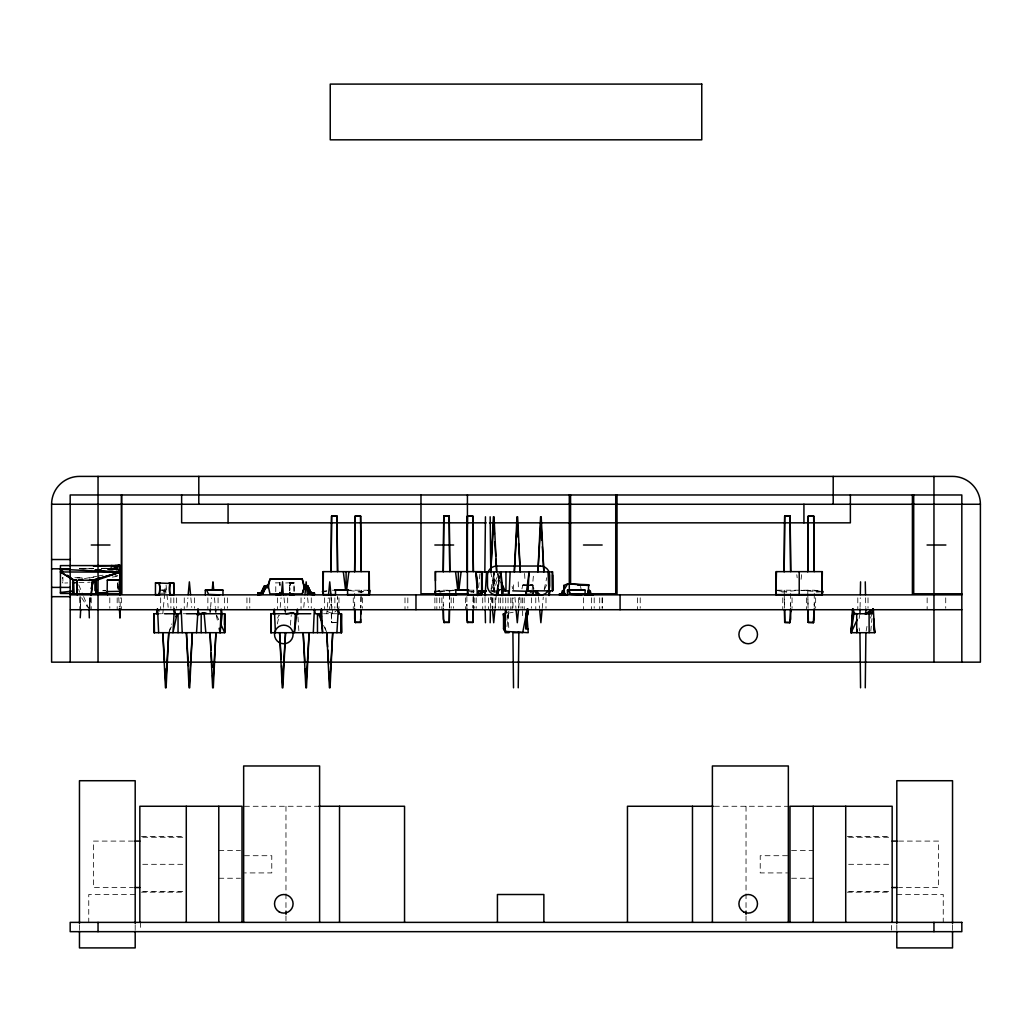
<?xml version="1.0" encoding="UTF-8"?>
<svg xmlns="http://www.w3.org/2000/svg" width="1032" height="1032" viewBox="0 0 1032 1032"><rect width="100%" height="100%" fill="white"/><g stroke="black" fill="none" stroke-linecap="round" stroke-linejoin="round"><path stroke-width="0.75" stroke-dasharray="5 3.75" d="M117.829 582.564L117.829 590.188L117.829 582.448M533.867 590.691L533.092 585.183L530.048 585.118M497.514 595.477L496.818 590.833L497.321 591.439L493.915 590.833L494.031 571.896L494.031 590.833L499.604 571.896L497.321 591.439L498.211 595.477L496.818 590.833L499.604 571.896M275.763 591.684L275.789 582.899L280.175 582.783L275.789 582.899M120.138 607.139L120.28 597.747M337.283 607.938L337.464 596.664L337.232 607.874M449.5 607.938L449.771 590.214L449.681 595.038M361.032 596.638L360.813 607.874L361.161 590.214L361.058 595.038M449.436 607.874L449.655 596.638M473.237 596.638L473.03 607.874L473.365 590.214L473.275 595.038M490.445 608.377L490.652 597.218M860.069 607.371L860.249 597.799M512.943 607.5L513.149 597.889M513.343 589.878L513.523 581.855M294.068 591.684L294.043 582.912L290.418 582.899L289.657 590.91L290.418 582.899L294.043 582.912L294.094 594.6M289.566 582.964L294.043 582.912L289.566 582.783M111.198 565.51L111.069 568.297L101.536 568.477M506.97 620.219L507.331 613.859M498.301 593.903L499.23 578.178M90.003 609.718L90.003 597.838L89.229 608.235L91.229 594.806M89.9 597.812L89.139 608.287L90.623 597.889M497.875 593.903L499.23 576.604L497.656 593.903M290.366 625.173L291.295 614.646M532.164 589.943L533.608 573.392M163.262 608.97L162.811 613.743L158.347 610.028M163.404 607.371L164.591 594.613M164.746 593.026L165.481 585.054M186.998 607.371L187.889 597.799M210.593 607.371L211.483 597.799M280.188 607.371L281.078 597.799M303.769 607.371L304.672 597.799M326.77 613.743L327.221 608.97M327.363 607.371L328.253 597.799M495.038 608.377L496.676 590.833M518.632 608.377L519.677 597.218M542.226 608.377L543.271 597.218M478.603 587.621L479.932 573.457M870.789 631.12L871.963 618.542M118.37 590.162L118.745 587.079M801.077 579.287L801.632 574.695M506.957 626.566L508.892 610.686M491.051 589.259L493.967 571.896L493.915 590.833M859.14 618.49L859.669 615.33M866.158 631.12L866.97 626.385M289.773 585.866L290.031 584.409M790.667 605.487L790.667 604.558M814.261 605.487L814.261 604.558M331.066 604.894L331.066 604.378M354.66 604.894L354.66 604.378M443.27 604.894L443.27 604.378M466.864 604.894L466.864 604.378M521.947 588.833L522.747 585.17L526.784 585.118M331.066 605.487L331.066 604.558M354.66 605.487L354.66 604.675M443.27 605.487L443.27 604.558M466.864 605.487L466.864 604.675M790.667 604.894L790.667 603.784M277.337 623.947L279.272 615.201M544.187 589.375L546.754 577.714M116.745 569.754L117.584 567.097M118.022 565.51L117.145 568.297L101.381 568.567M870.531 618.116L871.459 615.201M168.758 632.693L171.647 623.947M279.491 583.196L279.956 585.196L280.059 582.964M814.261 604.675L814.261 603.978L814.261 604.894M169.403 631.236L171.325 626.863M500.636 589.788L498.675 589.62L496.702 593.697L498.392 589.943L500.572 589.375M62.423 578.333L62.888 577.301L62.913 583.067L67.712 582.912M496.689 593.71L498.404 589.93M497.85 593.181L499.217 590.407M277.569 618.116L278.911 615.201M544.535 589.375L547.231 583.544M491.464 589.375L498.92 573.341M354.66 605.242L354.66 604.558M466.864 605.242L466.864 604.558M525.688 585.196L522.734 585.196L525.456 585.144M327.131 611.421L332.717 613.743L337.18 610.028M530.861 585.118L528.913 585.583M505.177 613.743L509.034 611.421M115.868 568.271L111.017 568.297L120.151 566.749M529.442 585.583L531.209 585.118M322.513 592.084L326.796 591.155M434.73 592.084L443.27 590.214L456.815 590.214M78.445 580.165L83.089 579.262M89.255 578.049L93.899 577.146M508.247 613.163L514.4 612.002M358.697 592.252L368.127 590.51M470.902 592.252L474.049 591.671M78.2 579.739L82.857 578.875M84.405 578.591L96.84 576.308M98.401 576.011L103.058 575.159M102.568 590.781L105.625 590.369L101.046 590.33M816.518 592.187L819.666 591.749M115.042 575.895L117.829 575.534M112.256 577.069L117.829 576.359M322.513 591.31L326.796 590.768M434.73 591.31L443.27 590.214M781.921 592.045L797.646 590.381M107.676 568.877L117.829 568.09M108.67 568.967L117.829 568.245L107.676 569.212M335.71 622.425L331.543 622.335L331.066 596.612M453.603 590.588L437.878 591.839L441.012 592.187M335.8 622.515L331.994 622.722L331.066 619.007M108.67 569.277L117.829 568.838M437.878 591.168L453.603 590.433M116.939 569.148L109.082 569.483L116.939 569.445M78.406 580.41L82.895 580.216M78.922 582.564L90.132 582.203M79.322 568.864L93.499 568.555M101.368 568.387L117.119 568.039M83.153 580.048L78.368 580.139L83.231 580.203M80.986 568.877L93.654 568.632M82.483 568.89L93.512 568.709M78.509 580.448L83.321 580.384M528.655 585.183L522.747 585.17L527.378 585.131M522.747 585.17L527.545 585.131M527.171 585.183L533.08 585.17L533.867 588.846M285.683 582.964L290.031 582.783M160.27 590.123L167.494 590.123L161.714 590.123M332.368 590.214L336.264 590.214M346.107 590.214L368.282 590.214M469.328 590.214L474.049 590.214M777.199 590.214L814.261 590.214L822.814 591.31M490.781 590.833L499.927 590.833M159.96 593.219L168.306 593.219M156.541 613.743L167.274 613.743M183.245 613.743L186.547 613.743M323.519 613.743L338.986 613.743M244.429 806.289L317.637 806.263M714.363 806.263L789.17 806.289M141.436 836.449L184.676 836.449M847.324 836.449L890.564 836.449M142.739 837.262L183.374 837.262M848.627 837.262L889.262 837.262M133.425 841.093L93.396 841.093L93.396 887.533L133.425 887.533M898.575 841.093L938.604 841.093L938.604 887.533L898.575 887.533M218.784 850.381L240.456 850.381M791.544 850.381L813.216 850.381M244.429 855.709L271.777 855.709L271.777 872.917L244.429 872.917M787.571 855.709L760.223 855.709L760.223 872.917L787.571 872.917M142.739 864.313L183.374 864.313M848.627 864.313L889.262 864.313M218.784 878.245L240.456 878.245M791.544 878.245L813.216 878.245M142.739 891.377L183.374 891.377M848.627 891.377L889.262 891.377M141.436 892.177L184.676 892.177M847.324 892.177L890.564 892.177M135.192 894.512L88.752 894.512L88.752 922.376M896.808 894.512L943.248 894.512L943.248 922.376M108.67 569.922L117.829 569.935L110.863 569.509L110.863 568.619M530.138 585.183L533.092 585.183L530.461 585.144M107.573 569.974L117.003 570.025M529.145 585.118L533.08 585.17M337.064 622.438L331.543 622.335L331.207 611.886M294.043 582.912L289.876 582.783L289.566 589.698M819.666 591.168L800.793 590.291L822.814 592.084L814.261 590.214M490.574 590.936L497.321 591.439M79.283 568.361L85.579 568.916M469.328 591.388L474.049 591.878M349.255 590.549L363.406 592.045M777.199 590.51L786.629 592.252M492.135 591.413L496.315 593.155M112.346 566.142L115.829 568.013M81.696 597.773L87.475 607.074M62.423 582.048L62.913 583.067M216.617 615.201L219.313 621.032M499.243 577.714L496.676 571.896L499.088 579.171M323.558 625.405L326.77 632.693L323.88 623.947M78.742 584.86L83.011 595.103M83.631 596.561L88.52 608.274M279.466 583.106L280.059 585.866M116.461 566.994L117.106 569.69M216.256 615.201L217.868 622.49M580.539 586.408L581.055 588.833M512.117 586.408L512.633 588.859M78.793 589.259L79.425 592.187M496.818 590.833L497.747 595.477M859.127 627.959L859.669 631.12M490.781 571.896L494.031 590.833L493.98 573.47M796.807 574.695L797.168 577.765M538.51 597.218L539.555 608.377M514.916 597.218L515.961 608.377M491.322 597.218L492.367 608.377M331.233 597.799L332.123 607.371M332.265 608.97L332.717 613.743M307.639 597.799L308.529 607.371M284.045 597.799L284.935 607.371M214.45 597.799L215.34 607.371M190.855 597.799L191.746 607.371M166.075 585.054L166.823 593.026M166.978 594.613L168.164 607.371M524.553 573.457L525.082 581.326M297.951 616.968L298.893 631.12M507.899 613.821L508.892 629.546M117.919 583.48L118.293 589.775M118.757 597.631L119.312 607.074M518.232 581.855L518.412 589.878M518.593 597.889L518.812 607.5M865.577 597.799L865.758 607.371M807.85 595.038L807.759 590.214L808.043 607.938L807.888 596.638M784.256 595.038L784.165 590.214L784.449 607.938L784.294 596.638M484.963 597.218L485.182 608.377M952.536 924.775L952.536 929.987M945.725 597.838L945.725 608.235M927.149 597.838L927.149 609.718M896.808 924.775L896.808 929.987M891.545 925.472L891.545 930.116M868.015 597.838L868.015 608.235M857.798 597.838L857.798 609.718M815.654 597.838L815.654 608.235M814.261 593.413L814.261 607.809M806.366 597.838L806.366 609.718M792.06 597.838L792.06 608.235M790.667 593.413L790.667 607.809M782.772 597.838L782.772 609.718M746.033 806.289L746.033 909.476M746.033 915.926L746.033 922.376M640.214 597.838L640.214 608.235M637.376 597.838L637.376 609.718M602.559 597.838L602.559 608.235M602.069 597.838L602.069 608.235M599.721 597.838L599.721 609.718M594.2 597.838L594.2 608.235M591.375 597.838L591.375 609.718M583.493 597.838L583.493 609.718M545.993 597.838L545.993 608.235M535.776 597.838L535.776 609.718M531.622 597.838L531.622 608.235M524.192 597.838L524.192 609.718M522.656 610.673L522.656 618.542M522.411 597.838L522.411 608.235M520.979 597.838L520.979 608.235M512.195 597.838L512.195 609.718M510.763 597.838L510.763 609.718M508.041 597.838L508.041 608.235M505.732 597.838L505.732 608.235M502.907 597.838L502.907 609.718M500.61 597.838L500.61 609.718M498.817 597.838L498.817 608.235M495.128 597.838L495.128 608.235M492.922 597.838L492.922 608.235M492.29 597.838L492.29 609.718M488.6 597.838L488.6 609.718M482.705 597.838L482.705 609.718M476.242 597.838L476.242 608.235M474.759 597.838L474.759 608.235M473.417 597.838L473.417 609.718M466.864 596.612L466.864 607.809M465.471 597.838L465.471 609.718M453.461 597.838L453.461 608.235M451.165 597.838L451.165 608.235M443.27 593.413L443.27 607.809M441.877 597.838L441.877 609.718M439.684 597.838L439.684 608.235M436.846 597.838L436.846 609.718M434.885 597.838L434.885 609.718M407.833 597.838L407.833 608.235M404.995 597.838L404.995 609.718M362.555 597.838L362.555 608.235M354.66 593.413L354.66 607.809M353.267 597.838L353.267 609.718M338.96 597.838L338.96 608.235M334.858 597.838L334.858 608.235M329.672 597.838L329.672 609.718M324.641 597.838L324.641 609.718M311.264 597.838L311.264 608.235M301.047 597.838L301.047 609.718M287.67 597.838L287.67 608.235M285.967 806.289L285.967 909.476M285.967 915.926L285.967 920.763M277.453 597.838L277.453 609.718M249.77 597.838L249.77 608.235M246.932 597.838L246.932 609.718M227.363 597.838L227.363 608.235M224.525 597.838L224.525 609.718M218.075 597.838L218.075 608.235M207.858 597.838L207.858 609.718M194.48 597.838L194.48 608.235M184.264 597.838L184.264 609.718M176.64 597.838L176.64 608.235M173.802 597.838L173.802 609.718M170.886 597.838L170.886 608.235M165.894 593.219L165.894 591.491L163.314 591.491L163.314 593.219M160.669 597.838L160.669 609.718M140.455 922.376L140.455 930.116M135.192 924.775L135.192 929.987M121.363 597.838L121.363 609.718M117.184 597.838L117.184 609.718M109.805 597.838L109.805 608.235M91.229 597.838L91.229 609.718M79.799 597.838L79.799 609.718M79.464 924.775L79.464 929.987M289.618 590.304A20.782 20.782 0 0 1 290.276 583.428M279.556 583.428A20.782 20.782 0 0 1 279.788 584.409M117.867 565.51L117.145 568.297L117.906 565.51M498.662 589.62L496.74 593.645L498.675 589.62M82.121 577.92L74.111 577.662L82.121 577.92M80.689 609.783L80.109 596.586L80.689 609.796"/><path stroke-width="1.5" d="M584.834 594.755L587.943 594.755L588.769 584.757L567.664 583.88L563.782 585.466L563.782 590.111L564.607 594.755L567.716 594.755M159.638 594.858L155.432 594.613L155.471 582.899L159.638 582.783M481.905 590.833L482.008 571.896L482.37 590.833M506.39 611.421L505.177 613.743L503.526 613.743L504.506 630.758L509.099 632.693L505.177 632.693L505.177 613.743L506.299 610.26M323.351 571.638L323.158 594.587L322.513 591.31L323.351 594.587L335.49 594.587M331.582 516.129L331.066 571.638L331.582 516.129L337.051 516.129L331.672 516.31M355.163 516.129L354.66 571.638L355.163 516.129L360.645 516.129L355.266 516.31M435.491 580.822L435.568 571.638M443.786 516.129L443.27 571.638L443.786 516.129L449.255 516.129L443.889 516.31M467.38 516.129L466.864 571.638L467.38 516.129L472.85 516.129L467.47 516.31M776.464 571.638L775.858 594.587L822.169 594.587L822.814 591.31L821.975 594.587M784.681 516.129L784.165 571.638L784.681 516.129L790.164 516.129L784.784 516.31M808.275 516.129L807.759 571.638L808.275 516.129L813.745 516.129L808.379 516.31M202.595 613.743L202.595 612.931L206.787 613.421M484.834 571.896L485.453 516.787M518.232 687.802L518.851 632.693L512.904 632.693L513.523 687.802M775.858 594.587L776.09 571.638L822.349 571.638L822.001 593.052M865.268 687.802L865.887 632.693M73.375 581.777L73.543 593.465L60.424 593.465L60.424 565.601L120.151 565.562L120.151 572.18L96.363 580.319L89.539 579.92M73.349 583.093L73.543 593.465L72.588 591.078L73.427 580.203L67.519 575.237M120.151 572.012L119.983 579.816L107.302 580.203L107.147 592.291L96.169 593.465L102.052 593.503M120.112 608.699L119.97 618.078L119.402 608.648M120.331 594.625L120.525 582.113M341.076 632.693L341.373 613.743L341.54 632.693L270.771 632.693L270.874 613.743L271.235 632.693M354.698 608.906L355.137 622.335L360.658 622.438L360.852 609.551M443.321 608.906L443.76 622.335L449.268 622.438L449.475 609.551M466.916 608.906L467.354 622.335L472.862 622.438L473.069 609.551M482.37 571.896L482.073 590.833L481.905 571.896M119.906 582.5L120.151 565.549L118.19 565.51L120.151 566.749L119.183 571.212M526.681 620.903L528.229 609.099L527.081 617.51L528.229 632.693L505.061 631.403L505.448 609.099M154.271 623.225L154.091 632.693L153.987 613.743L158.399 613.743M224.447 624.799L224.654 613.743L224.757 632.693L153.987 632.693L154.155 613.743L154.452 632.693M360.658 622.438L360.607 619.123M360.697 614.298L360.787 609.486M449.268 622.438L449.372 611.086M472.862 622.438L472.991 609.486M490.161 622.722L490.406 609.977M859.94 613.743L860.03 608.97M860.314 594.613L860.559 581.855M261.251 592.729L264.424 586.099L267.972 586.563L265.521 587.672L262.36 594.303L265.366 587.827L267.959 587.35L267.714 585.337L264.424 586.099L261.251 592.729L257.768 593.065L257.845 594.858L262.399 594.277L265.521 587.672L267.972 586.563L264.424 586.099L261.238 592.742L257.768 593.065L257.845 594.858M314.36 594.858L314.425 593.065L310.697 592.42L307.781 586.099L304.479 585.337L304.247 587.35L304.221 586.576L307.768 586.099L310.954 592.729L314.425 593.065L314.36 594.858L309.806 594.277L306.697 587.672L304.221 586.615L307.781 586.099L310.954 592.729M784.784 622.335L784.539 609.486L784.668 622.438L789.738 622.722L790.628 608.906M808.056 609.551L808.262 622.438L813.332 622.722L814.209 608.906M220.113 632.693L221.158 609.099L222.203 613.743L220.113 632.693L219.158 628.32M313.302 632.693L314.347 609.099L315.392 613.743L320.5 613.743L321.468 616.659M510.143 571.896L509.099 595.477L508.054 590.833L502.945 590.833L501.978 587.918M505.061 631.403L505.177 628.811L503.526 628.811L503.526 613.743L505.061 631.403L503.526 628.811M481.828 591.671L481.673 594.587L481.647 591.529M80.225 617.768L80.689 609.783M336.896 632.693L338.29 609.099L338.986 613.743L341.54 613.743L341.437 632.693L341.076 613.743M486.549 571.896L485.156 595.477L484.46 590.833L485.504 595.477M196.531 632.693L198.092 609.099L198.621 613.743L197.925 609.099L198.57 613.821M347.539 589.711L347.578 589.84C310.619 589.814 367.418 590.523 341.528 589.775M467.857 589.723L467.896 589.852C430.95 589.814 487.736 590.523 461.833 589.788M852.109 620.116L852.974 609.099L853.903 613.743L851.116 632.693L874.71 632.693L873.317 609.099L865.887 613.743L865.796 608.97M587.943 594.755L588.305 590.472M852.226 620.116L853.206 609.099L853.903 613.743L871.924 613.743L873.317 609.099M188.185 594.613L189.372 581.855L190.559 594.613M210.141 612.157L210.438 608.97M212.218 589.827L212.966 581.855L213.714 589.827M281.375 594.613L282.562 581.855L283.22 594.677L283.994 594.677M304.969 594.613L306.156 581.855L307.343 594.613M328.55 594.613L329.75 581.855L330.937 594.613M494.896 609.977L493.709 622.722L492.522 609.977M518.49 609.977L517.303 622.722L516.103 609.977M542.071 609.977L540.884 622.722L539.697 609.977M477.623 592.329L477.868 595.477L478.164 592.329M872.556 612.247L872.853 609.099L873.227 613.821M790.667 611.77L790.667 610.867M563.008 594.793L564.027 591.504L563.008 594.793L559.189 594.29L561.885 593.71L562.182 590.885L563.782 590.111L567.664 583.88M120.073 572.941L119.686 594.858L120.047 568.903L120.086 583.132M91.229 594.806L92.893 580.242L120.151 572.18L120.151 565.549L93.435 566.052M851.993 625.173L851.116 632.693L857.231 619.574M119.286 582.474L120.022 576.32M346.662 589.994L348.893 571.638M458.879 589.994L461.111 571.638M91.022 594.922L92.893 580.242L120.151 572.18L60.424 569.277L62.797 571.264M320.5 613.743L321.545 609.099L322.59 632.693L320.5 613.743L321.197 609.099L321.481 613.821M502.945 590.833L501.9 595.477L500.855 571.896L502.945 590.833L502.249 595.477L502.068 592.329M96.466 591.633L96.169 593.465L102.052 593.413M169.712 594.858L170.099 582.899L173.724 582.912L173.776 594.6L173.724 582.912L169.558 582.783M290.031 594.858L289.876 592.458M857.282 629.533L856.754 632.693L856.689 613.743M593.361 594.29L589.607 594.858L588.769 590.111L590.369 590.885L590.665 593.71L593.361 594.29L590.82 594.78M91.293 588.562L92.764 580.758M477.868 595.477L478.487 592.381M872.234 612.195L872.853 609.099M289.876 594.858L290.031 593.232A20.782 20.782 0 0 0 290.276 594.213L290.302 594.664M533.092 594.342L533.608 591.904L533.092 594.342L525.688 594.329M91.422 588.808L93.048 581.287M273.325 613.743L274.37 609.099L275.415 632.693M550.133 590.833L549.088 595.477L548.044 571.896M279.788 594.858L279.956 592.458M789.738 622.722L790.667 619.007L790.667 609.409M813.332 622.722L814.261 619.007L814.261 609.409M279.956 594.858L279.788 593.232A20.782 20.782 0 0 1 279.556 594.213L279.556 594.677M119.106 569.677L120.151 565.639L117.867 565.51M335.503 589.84L347.578 589.84M455.822 589.852L467.896 589.852M525.946 613.743L527.275 609.099L528.229 613.743L525.946 613.743L525.946 628.811L528.229 628.811M119.093 571.573L120.151 565.639L115.3 565.51M302.26 593.903L304.13 587.466L302.247 579.133L269.958 579.145L268.101 585.105L269.945 593.89L302.247 593.903L304.079 587.995M851.981 629.778L851.116 632.693L852.509 609.099L853.903 613.743L853.399 613.137L856.805 613.743M486.278 590.833L478.796 590.833L477.403 595.477L476.01 571.896L552.688 571.896L552.584 590.833L535.105 590.833L530.525 591.659L528.087 590.833L529.093 571.896L526.01 595.477L525.804 592.329M347.642 594.587L369.056 594.587L369.701 590.214L369.469 594.587L369.237 571.638L322.977 571.638L323.351 594.587M481.905 592.716L481.26 594.587L467.496 594.587M207.638 589.84L220.655 590.214L207.638 589.84L214.888 589.788M569.78 589.852L582.783 590.214L569.78 589.852L577.017 589.788M170.022 594.613L169.958 594.213A20.782 20.782 0 0 1 169.958 583.428L155.471 582.912M175.827 616.659L177.117 613.743L172.937 632.693L174.331 609.099L175.027 613.743L173.982 609.099M257.794 593.219L261.496 592.42L264.411 586.099L267.972 586.615L265.508 587.672L262.36 594.303M287.709 579.094L285.761 579.094M559.189 594.755L561.64 593.555L563.782 590.111M197.68 613.743L198.879 614.672L199.499 613.743M159.947 582.783L159.238 583.428A20.782 20.782 0 0 1 159.238 594.213L159.238 594.677M290.405 594.793L294.094 594.6L289.566 594.677M198.879 614.672L199.821 613.743L196.931 614.672M285.89 594.677L286.032 594.677M480.86 590.833L479.88 591.659L478.796 590.833M869.86 613.743L870.84 612.931L871.924 613.743M295.694 613.743L296.648 614.672L297.848 613.743M479.029 594.703L484.834 590.833L484.924 595.619M865.887 613.743L871.692 609.873M590.665 593.71L593.361 594.755M478.642 594.703L484.834 590.833M284.922 579.094L285.632 579.094M263.857 586.782L267.714 585.337L267.959 587.35M73.543 593.465L73.427 580.203L76.781 580.178L77.155 594.664L76.858 580.319L73.427 580.203L60.424 571.96L120.151 572.18M200.156 613.743L202.595 612.931L205.652 613.472M205.316 594.858L205.316 590.214L206.71 589.749L221.583 589.749L222.976 590.214L222.976 594.858M567.458 594.858L567.458 590.214L568.851 589.749L583.712 589.749L585.105 590.214L585.105 594.858M286.767 579.094L287.476 579.094M186.547 613.743L222.203 613.743M563.472 593.981L565.162 593.645L563.472 593.981L563.537 594.858M485.466 590.833L479.88 591.659L486.085 591.104M865.255 613.743L870.84 612.931L864.635 613.472M304.221 586.563L307.781 586.099M285.954 613.743L292.933 612.931L295.371 613.743L294.352 632.693L297.435 609.099L297.745 613.821M537.504 590.833L530.525 591.659L530.513 590.833M60.424 592.458L72.588 591.078M355.137 622.335L360.542 622.335M443.76 622.335L449.165 622.335M467.354 622.335L472.746 622.335M101.226 569.806L94.931 570.064L107.496 571.509M72.511 582.758L77.323 582.603M91.732 582.151L94.931 582.048M107.302 580.203L119.983 579.816M577.843 585.067L588.769 584.757M784.668 622.438L790.189 622.335M808.262 622.438L813.771 622.335M120.073 591.336L107.457 591.542L107.612 594.858M173.75 594.613L169.712 594.677M290.431 594.677L293.875 594.832M51.6 504.261L980.4 504.261L980.4 662.157L51.6 662.157L51.6 504.261A27.864 27.864 0 0 1 79.464 476.397L952.536 476.397A27.864 27.864 0 0 1 980.4 504.261M486.188 522.837L181.632 522.837L181.632 494.973M489.413 522.837L850.368 522.837L850.368 494.973M91.242 545.012L109.985 545.012M434.833 545.012L453.628 545.012M583.48 545.012L602.159 545.012M927.058 545.012L945.88 545.012M51.6 559.525L70.176 559.525M51.6 568.813L70.176 568.813M481.441 571.638L435.194 571.638L435.568 594.587L456.802 594.587M302.26 579.158L269.945 579.158L268.114 587.995M169.248 582.783L170.099 582.899M51.6 587.389L70.176 587.389M205.316 590.214L222.976 590.214M567.458 590.214L585.105 590.214M512.711 590.833L532.022 591.439M70.176 593.774L121.621 593.774L121.621 494.973M961.824 593.774L912.404 593.774L912.404 494.973M501.5 594.342L508.905 594.329M206.71 590.214L208.567 594.393L219.726 594.858M568.851 590.214L570.709 594.393L581.855 594.858M159.483 594.677L155.432 594.613M279.401 594.677L275.75 594.625L280.265 594.677M70.434 594.858L961.798 594.858M51.6 596.677L70.176 596.677M70.434 609.718L961.798 609.718M164.449 613.743L180.136 613.743L181.18 609.099L182.225 632.693M221.815 613.743L224.757 613.743L224.705 632.693L220.655 623.947M294.352 613.743L310.735 613.743M318.746 806.263L404.544 806.263L404.544 922.363M713.254 806.263L627.456 806.263L627.456 922.363M135.037 841.093L139.836 841.093M892.164 841.093L896.963 841.093M135.037 887.533L139.836 887.533M892.164 887.533L896.963 887.533M83.231 580.203L92.893 580.242M170.087 594.793L173.621 594.832M517.948 632.345L522.656 632.693L527.275 609.099L525.946 628.811L525.817 621.38M569.522 583.88L588.769 585.544M111.198 565.51L115.674 566.129M559.189 594.29L561.692 594.664M588.524 591.504L589.607 594.858M537.904 593.71L539.53 593.981M539.465 594.858L537.337 594.471L536.034 591.762L536.034 594.858M310.697 592.42L314.399 593.219M304.479 585.337L308.336 586.782M117.996 565.768L119.957 566.813M467.896 590.214L466.967 589.749L467.896 589.749L467.896 594.858M347.578 590.214L346.649 589.749L347.578 589.749L347.578 594.858M60.424 571.96L73.994 580.01M120.267 567.458L118.022 565.51L120.267 567.974L119.686 565.51M296.029 613.743L296.648 614.672M588.769 590.111L590.91 593.555M536.034 591.762L537.35 594.497L536.15 591.904M501.178 582.087L505.035 590.833M318.411 613.743L321.623 621.032M302.247 579.133L304.118 585.583M119.183 570.064L119.97 572.915M435.375 594.587L434.73 591.31L435.568 594.587M467.793 622.722L466.864 619.007L466.864 609.409M444.199 622.722L443.27 619.007L443.27 609.409M355.588 622.722L354.66 619.007L354.66 609.409M159.096 582.899L159.947 587.943L159.109 594.793M337.941 609.099L338.986 613.743M873.549 624.799L874.71 632.693L873.588 618.542M477.403 581.364L476.01 571.896L477.248 587.621M120.086 569.38L120.034 582.564M455.538 571.638L457.757 589.994M343.321 571.638L345.552 589.994M503.526 613.743L504.145 619.626M466.864 610.867L466.954 611.77M354.66 610.867L354.75 611.77M538.059 592.433L538.356 595.619M285.09 608.97L285.387 612.157M215.495 608.97L215.791 612.157M563.782 585.466L564.607 594.755M204.104 613.137L205.82 632.693M541.968 540.394L540.562 516.787L537.917 571.896L541.22 516.787L543.864 571.896L542.355 546.702M518.193 537.246L516.967 516.787L514.323 571.896L517.625 516.787L520.27 571.896L518.567 543.542M494.418 534.099L493.373 516.787L490.729 571.896L494.031 516.787L496.676 571.896L495.928 559.292M494.883 541.968L495.734 556.145M327.621 646.87L326.77 632.693L329.414 687.802L332.717 632.693L330.072 687.802L329.131 672.064M327.815 650.018L328.653 664.182M304.969 662.608L303.176 632.693L305.82 687.802L309.123 632.693L306.478 687.802L305.356 668.904M281.194 659.461L279.595 632.693L282.226 687.802L285.529 632.693L282.897 687.802L281.568 665.756M211.031 650.018L209.999 632.693L212.631 687.802L215.933 632.693L213.302 687.802L212.54 675.212M211.225 653.166L212.063 667.33M188.379 665.756L186.405 632.693L189.05 687.802L192.352 632.693L189.707 687.802L188.766 672.064M164.604 662.608L162.811 632.693L165.455 687.802L168.758 632.693L166.113 687.802L164.978 668.904M157.419 612.247L157.238 609.099L156.541 613.743L157.586 609.099L158.631 632.693M95.911 579.79L96.169 593.465L96.466 589.595M76.742 582.938L77.168 594.574L76.961 583.609M89.307 617.884L89.126 609.731M865.268 581.855L865.513 594.613M808.133 609.486L808.379 622.335M552.223 571.896L552.584 590.833L552.636 575.043M485.208 609.977L485.453 622.722M859.94 632.693L860.559 687.802M813.655 516.31L814.261 571.638L813.745 516.129M790.061 516.31L790.667 571.638L790.164 516.129M490.161 516.787L490.781 571.896M472.746 516.31L473.365 571.638L472.85 516.129M449.165 516.31L449.771 571.638L449.255 516.129M360.542 516.31L361.161 571.638L360.645 516.129M336.948 516.31L337.567 571.638L337.051 516.129M292.933 613.743L292.933 612.931L288.341 613.743L270.771 613.743L270.823 632.693M821.975 571.638L822.169 594.587M368.863 571.638L369.056 594.587M96.363 580.319L96.466 592.961M869.086 613.743L869.138 632.693M481.583 571.896L481.634 590.833M961.824 662.157L961.824 494.973L70.176 494.973L70.176 662.157M952.536 923.421L952.536 780.721L896.808 780.721L896.808 923.421M952.536 931.238L952.536 947.905L896.808 947.905L896.808 931.238M933.96 476.397L933.96 662.157M933.96 922.376L933.96 931.664M913.707 494.973L913.707 593.774M892.164 922.363L892.164 806.263L789.996 806.263L789.996 922.363M845.724 806.263L845.724 922.363M833.198 476.397L833.198 504.261M813.216 806.263L813.216 922.363M803.928 504.261L803.928 522.837M799.219 571.638L799.219 594.587M788.345 922.376L788.345 765.976L712.39 765.976L712.39 922.376M746.033 911.088L746.033 914.313M692.472 806.263L692.472 922.363M620.077 594.858L620.077 609.718M617.02 494.973L617.02 593.774L569.29 593.774L569.29 494.973M615.73 494.973L615.73 593.774M570.58 494.973L570.58 584.215M543.864 922.376L543.864 894.512L497.424 894.512L497.424 922.376M505.964 571.896L505.964 590.833M467.419 494.973L467.419 593.774L420.979 593.774L420.979 494.973M458.324 571.638L458.324 589.994M455.822 589.749L455.822 594.858M415.973 594.858L415.973 609.718M346.107 571.638L346.107 589.994M339.528 806.263L339.528 922.363M335.503 589.749L335.503 594.858M319.61 922.376L319.61 765.976L243.655 765.976L243.655 922.376M317.482 613.743L317.482 632.693M285.967 911.088L285.967 914.313M242.004 922.363L242.004 806.263L139.836 806.263L139.836 922.363M228.072 504.261L228.072 522.837M218.784 806.263L218.784 922.363M201.175 613.743L201.175 632.693M198.802 476.397L198.802 504.261M186.276 806.263L186.276 922.363M178.046 613.743L178.046 632.693M135.192 923.421L135.192 780.721L79.464 780.721L79.464 923.421M135.192 931.238L135.192 947.905L79.464 947.905L79.464 931.238M121.466 494.973L121.466 593.774M98.04 476.397L98.04 662.157M98.04 922.376L98.04 931.664M94.931 579.507L94.931 590.614M851.864 623.264L851.116 632.693L851.955 623.264M701.76 84.095L330.24 84.095L330.24 139.823L701.76 139.823L701.76 84.095M540.42 566.039L496.766 566.039A9.288 9.288 0 0 0 487.478 575.327L487.478 585.763A9.288 9.288 0 0 0 496.766 595.051L540.42 595.051A9.288 9.288 0 0 0 549.708 585.763L549.708 575.327A9.288 9.288 0 0 0 540.42 566.039M961.824 922.376L70.176 922.376L70.176 931.664L961.824 931.664L961.824 922.376M309.832 594.303L306.672 587.672L309.832 594.303M743.556 642.497A9.288 9.288 0 0 0 757.488 634.448A9.288 9.288 0 0 0 743.556 626.411A9.288 9.288 0 0 0 743.556 642.497M279.156 642.497A9.288 9.288 0 0 0 293.088 634.448A9.288 9.288 0 0 0 279.156 626.411A9.288 9.288 0 0 0 279.156 642.497M743.556 911.849A9.288 9.288 0 0 0 757.488 903.8A9.288 9.288 0 0 0 743.556 895.763A9.288 9.288 0 0 0 743.556 911.849M279.156 911.849A9.288 9.288 0 0 0 293.088 903.8A9.288 9.288 0 0 0 279.156 895.763A9.288 9.288 0 0 0 279.156 911.849"/></g></svg>
